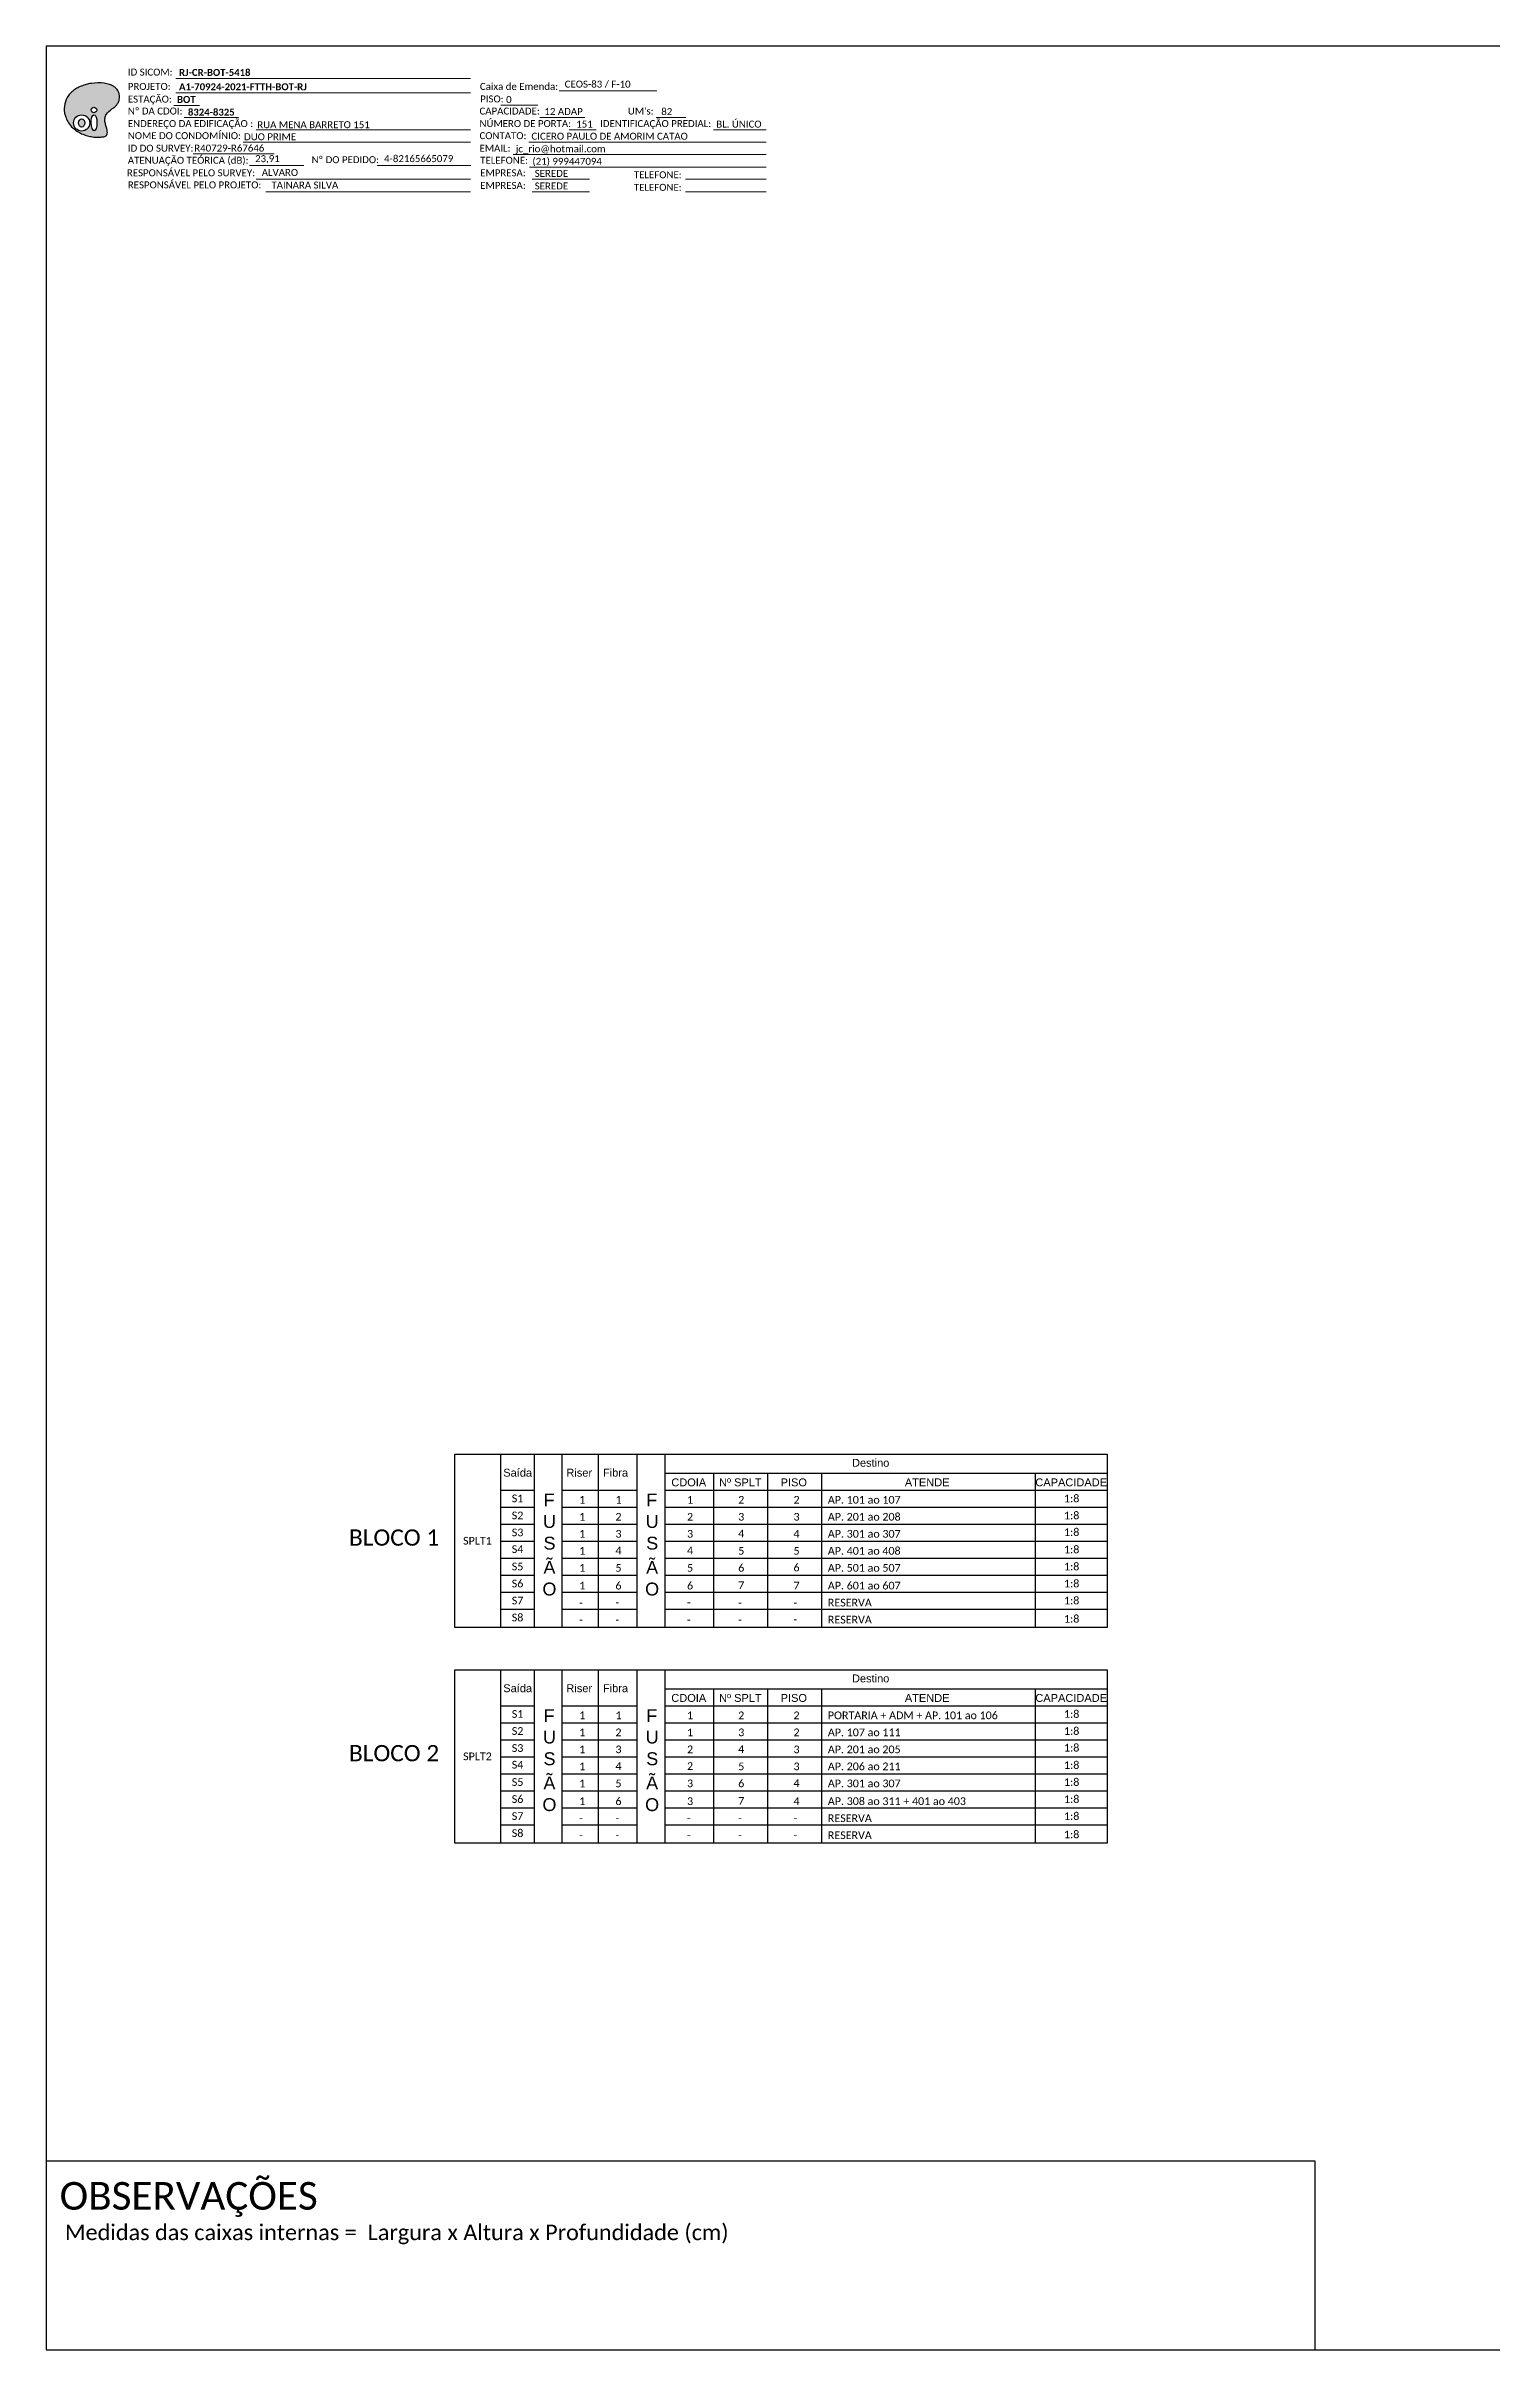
# Model space of a CAD drawing. Extents: x 1648 to 2487, y 114 to 1354.
# Drawn here: x 1648 to 2021, y 114 to 708 of the extents above; entities that cross this region are included whole.
import ezdxf
from ezdxf.enums import TextEntityAlignment as Align

# ---------------------------------------------------------------- set-up
doc = ezdxf.new("R2010")
doc.units = 0
doc.styles.add('ARIAL', font='arial.ttf')
doc.styles.add('WMF-Calibri0', font='calibri.ttf')
doc.styles.add('WMF-Calibri1', font='calibrib.ttf')

# ---------------------------------------------------------------- blocks, each defined once
blk = doc.blocks.new('OI')
h = blk.add_hatch(color=40)
edge = h.paths.add_edge_path()
edge.add_spline(control_points=[(4.35, -0.67), (3.92, -0.99), (3.26, -1.5), (2.81, -2.59), (2.9, -3.5), (3.06, -4.27), (3.31, -4.85), (3.37, -5.39), (3.4, -5.88), (3.2, -6.4), (2.54, -6.61), (1.65, -6.63), (0.55, -6.67), (-0.56, -6.42), (-1.61, -6.14), (-2.77, -5.61), (-3.92, -4.77), (-4.89, -3.7), (-5.34, -2.65), (-5.6, -1.94), (-5.85, -0.96), (-5.71, 0.47), (-5.1, 2.02), (-4.14, 3.02), (-3.3, 3.61), (-2.37, 4.16), (-1.36, 4.44), (-0.56, 4.7), (0.79, 4.85), (2.24, 4.97), (3.79, 4.57), (4.67, 4.21), (5.44, 3.65), (5.76, 2.99), (6.03, 2.21), (6.01, 1.46), (5.72, 0.64), (5.31, 0.08), (4.88, -0.38), (4.51, -0.55), (4.35, -0.67)], knot_values=[0, 0, 0, 0, 1.60434, 2.417191, 3.427595, 4.282808, 4.776746, 5.304182, 5.888771, 6.258406, 6.858137, 7.79129, 8.986195, 10.124242, 11.187857, 12.242908, 13.953784, 15.414161, 16.515391, 17.349188, 17.675853, 19.552021, 21.515531, 22.568638, 23.63245, 24.621084, 25.782718, 26.745347, 27.142653, 29.870543, 31.004649, 31.921532, 32.709589, 33.801391, 34.042471, 35.192333, 35.971461, 36.628871, 37.254359, 37.836911, 37.836911, 37.836911, 37.836911], degree=3, periodic=0)
h.paths.add_polyline_path([(1.13, -0.87, -1), (-0.04, -0.87, -1)], flags=16)
edge = h.paths.add_edge_path(flags=16)
edge.add_ellipse((0.56, -3.59), major_axis=(-0.02, 1.71), ratio=0.361305, start_angle=0, end_angle=360)
h.paths.add_polyline_path([(-0.36, -3.62, -1), (-3.8, -3.62, -1)], flags=16)
edge = h.paths.add_edge_path(flags=0)
edge.add_ellipse((-2.08, -3.62), major_axis=(0, 0.885), ratio=0.758294, start_angle=0, end_angle=360)
at = {"color": 40}
for centre, radius in [((-2.08, -3.62), 1.72), ((0.54, -0.87), 0.587)]:
    blk.add_circle(centre, radius, dxfattribs=at)
blk.add_ellipse((-2.08, -3.62), major_axis=(0, 0.885), ratio=0.758294, start_param=-3.141592653589792, end_param=3.141592653589792, dxfattribs=at)
blk.add_ellipse((0.56, -3.59), major_axis=(-0.02, 1.71), ratio=0.361305, dxfattribs=at)
at = {"color": 40, "start_tangent": (-0.800898, -0.598801), "end_tangent": (-0.800898, -0.598801)}
blk.add_spline([(4.35, -0.67), (3.2, -1.78), (2.9, -2.54), (2.92, -3.55), (3.12, -4.38), (3.28, -4.85), (3.37, -5.37), (3.35, -5.95), (3.2, -6.29), (2.66, -6.55), (1.73, -6.63), (0.54, -6.62), (-0.58, -6.41), (-1.6, -6.11), (-2.56, -5.67), (-3.95, -4.67), (-4.89, -3.56), (-5.37, -2.56), (-5.64, -1.78), (-5.72, -1.46), (-5.63, 0.42), (-4.84, 2.22), (-4.13, 2.99), (-3.27, 3.62), (-2.4, 4.09), (-1.3, 4.47), (-0.37, 4.72), (0.02, 4.77), (2.75, 4.8), (3.85, 4.53), (4.69, 4.16), (5.31, 3.68), (5.85, 2.73), (5.93, 2.5), (5.94, 1.35), (5.67, 0.62), (5.29, 0.08), (4.84, -0.36), (4.35, -0.67)], degree=3, dxfattribs=at)

msp = doc.modelspace()

# ---------------------------------------------------------------- linework, layer by layer
at = {"color": 7}
for p, q in [((1753.65, 344.68), (1921.83, 344.68)), ((1753.65, 300), (1753.65, 344.68)), ((1765.43, 344.68), (1765.43, 300)), ((1774.15, 344.68), (1774.15, 300)), ((1781.31, 300), (1781.31, 344.68)), ((1790.65, 344.68), (1790.65, 300)), ((1800.62, 344.68), (1800.62, 300)), ((1807.78, 344.68), (1807.78, 300)), ((1921.83, 344.68), (1921.83, 300)), ((1807.78, 339.8), (1921.83, 339.8)), ((1820.39, 339.8), (1820.39, 300)), ((1834.29, 339.8), (1834.29, 300)), ((1848.17, 339.8), (1848.17, 300)), ((1903.27, 339.8), (1903.27, 300)), ((1765.43, 335.42), (1774.15, 335.42)), ((1781.31, 335.42), (1800.62, 335.42)), ((1807.78, 335.42), (1921.83, 335.42)), ((1765.43, 331.03), (1774.15, 331.03)), ((1781.31, 331.03), (1800.62, 331.03)), ((1807.78, 331.03), (1921.83, 331.03)), ((1765.43, 326.64), (1774.15, 326.64)), ((1765.43, 322.25), (1774.15, 322.25)), ((1781.31, 326.64), (1800.62, 326.64)), ((1781.31, 322.25), (1800.62, 322.25)), ((1807.78, 326.64), (1921.83, 326.64)), ((1807.78, 322.25), (1921.83, 322.25)), ((1765.43, 317.86), (1774.15, 317.86)), ((1781.31, 317.86), (1800.62, 317.86)), ((1807.78, 317.86), (1921.83, 317.86)), ((1765.43, 313.48), (1774.15, 313.48)), ((1765.43, 309.09), (1774.15, 309.09)), ((1781.31, 313.48), (1800.62, 313.48)), ((1781.31, 309.09), (1800.62, 309.09)), ((1807.78, 313.48), (1921.83, 313.48)), ((1807.78, 309.09), (1921.83, 309.09)), ((1765.43, 304.7), (1774.15, 304.7)), ((1781.31, 304.7), (1800.62, 304.7)), ((1807.78, 304.7), (1921.83, 304.7)), ((1921.83, 300), (1753.65, 300)), ((1753.65, 289.1), (1921.83, 289.1)), ((1753.65, 244.41), (1753.65, 289.1)), ((1765.43, 289.1), (1765.43, 244.41)), ((1774.15, 289.1), (1774.15, 244.41)), ((1781.31, 244.41), (1781.31, 289.1)), ((1790.65, 289.1), (1790.65, 244.41)), ((1800.62, 289.1), (1800.62, 244.41)), ((1807.78, 289.1), (1807.78, 244.41)), ((1921.83, 289.1), (1921.83, 244.41)), ((1765.43, 279.83), (1774.15, 279.83)), ((1781.31, 279.83), (1800.62, 279.83)), ((1807.78, 284.22), (1921.83, 284.22)), ((1807.78, 279.83), (1921.83, 279.83)), ((1820.39, 284.22), (1820.39, 244.41)), ((1834.29, 284.22), (1834.29, 244.41)), ((1848.17, 284.22), (1848.17, 244.41)), ((1903.27, 284.22), (1903.27, 244.41)), ((1765.43, 275.44), (1774.15, 275.44)), ((1781.31, 275.44), (1800.62, 275.44)), ((1807.78, 275.44), (1921.83, 275.44)), ((1765.43, 271.06), (1774.15, 271.06)), ((1781.31, 271.06), (1800.62, 271.06)), ((1807.78, 271.06), (1921.83, 271.06)), ((1765.43, 266.67), (1774.15, 266.67)), ((1765.43, 262.28), (1774.15, 262.28)), ((1781.31, 266.67), (1800.62, 266.67)), ((1781.31, 262.28), (1800.62, 262.28)), ((1807.78, 266.67), (1921.83, 266.67)), ((1807.78, 262.28), (1921.83, 262.28)), ((1765.43, 257.89), (1774.15, 257.89)), ((1781.31, 257.89), (1800.62, 257.89)), ((1807.78, 257.89), (1921.83, 257.89)), ((1765.43, 253.5), (1774.15, 253.5)), ((1781.31, 253.5), (1800.62, 253.5)), ((1807.78, 253.5), (1921.83, 253.5)), ((1921.83, 244.41), (1753.65, 244.41)), ((1765.43, 249.12), (1774.15, 249.12)), ((1781.31, 249.12), (1800.62, 249.12)), ((1807.78, 249.12), (1921.83, 249.12))]:
    msp.add_line(p, q, dxfattribs=at)
msp.add_lwpolyline([(1648.32, 113.75), (2486.88, 113.75), (2486.88, 707.75), (1648.32, 707.75), (1648.32, 113.75)])
at = {"color": 7, "lineweight": 0}
for points in [[(1681.79, 699.4), (1757.76, 699.4)], [(1681.79, 695.71), (1757.76, 695.71)], [(1780.6, 696.2), (1805.74, 696.2)], [(1681.28, 692.43), (1687.83, 692.43)], [(1683.94, 689.36), (1697.88, 689.36)], [(1765.56, 692.47), (1775.04, 692.47)], [(1775.61, 689.36), (1787.23, 689.36)], [(1805.55, 689.36), (1813.22, 689.36)], [(1702.51, 686.12), (1757.76, 686.12)], [(1783.19, 686.12), (1790.14, 686.12)], [(1820.37, 686.12), (1833.92, 686.12)], [(1686.26, 679.94), (1707.08, 679.94)], [(1699.1, 683.01), (1757.76, 683.01)], [(1768.69, 679.77), (1833.95, 679.77)], [(1772.73, 683.01), (1833.95, 683.01)], [(1700.79, 676.98), (1714.74, 676.98)], [(1702.51, 673.42), (1757.76, 673.42)], [(1733.63, 676.99), (1757.78, 676.99)], [(1772.97, 676.53), (1833.95, 676.53)], [(1773.58, 673.42), (1788.38, 673.42)], [(1813.18, 673.42), (1833.95, 673.42)], [(1705, 670.18), (1757.76, 670.18)], [(1773.58, 670.18), (1788.38, 670.18)], [(1813.18, 670.18), (1833.95, 670.18)]]:
    msp.add_lwpolyline(points, dxfattribs=at)
at = {"color": 7}
for points in [[(1648.39, 162.51), (1975.35, 162.51)], [(1975.35, 162.51), (1975.35, 113.75)]]:
    msp.add_lwpolyline(points, dxfattribs=at)

# ---------------------------------------------------------------- block references
at = {"color": 7, "xscale": 1.213923925163967, "yscale": 1.213923925163967, "zscale": 1.213923925163967, "rotation": 0.1532896023949059}
msp.add_blockref('OI', (1659.99, 692.33), dxfattribs=at)

# ---------------------------------------------------------------- texts
at = {"color": 7, "lineweight": 0, "style": 'WMF-Calibri0'}
for s, height, p in [('ID SICOM:', 1.793, (1669.39, 700.14)), ('PROJETO:', 1.793, (1669.39, 696.45)), ('ESTAÇÃO:', 1.793, (1669.39, 693.17)), ('Caixa de Emenda:', 1.7927, (1760.15, 696.45)), ('PISO:', 1.793, (1760.22, 693.22)), ('Nº DA CDOI:', 1.7927, (1669.39, 690.1)), ('ENDEREÇO DA EDIFICAÇÃO :', 1.7927, (1669.39, 686.87)), ('CAPACIDADE:', 1.7927, (1760.04, 690.1)), ('NÚMERO DE PORTA:', 1.7927, (1760.04, 686.87)), ('IDENTIFICAÇÃO PREDIAL:', 1.7927, (1791.12, 686.87)), ("UM's:", 1.793, (1798.28, 690.1)), ('NOME DO CONDOMÍNIO:', 1.7927, (1669.39, 683.75)), ('CONTATO:', 1.793, (1760.04, 683.75)), ('ATENUAÇÃO TEÓRICA (dB):', 1.7927, (1669.39, 677.41)), ('ID DO SURVEY:', 1.7927, (1669.39, 680.52)), ('Nº DO PEDIDO:', 1.7927, (1716.76, 677.56)), ('EMAIL:', 1.793, (1760.04, 680.52)), ('TELEFONE:', 1.793, (1760.22, 677.41)), ('RESPONSÁVEL PELO SURVEY:', 1.7927, (1669.15, 674.17)), ('RESPONSÁVEL PELO PROJETO:', 1.7927, (1669.39, 671.06)), ('EMPRESA:', 1.793, (1760.22, 674.17)), ('EMPRESA:', 1.793, (1760.22, 670.93)), ('TELEFONE:', 1.793, (1799.82, 673.66)), ('TELEFONE:', 1.793, (1799.82, 670.43))]:
    msp.add_text(s, height=height, dxfattribs=at).set_placement(p)
at = {"color": 7}
for s, height, style, p in [('RJ-CR-BOT-5418', 1.7927, 'WMF-Calibri1', (1682.59, 700.05)), ('A1-70924-2021-FTTH-BOT-RJ', 1.7927, 'WMF-Calibri1', (1682.59, 696.36)), ('CEOS-83 / F-10', 1.7927, 'WMF-Calibri0', (1782, 697.04)), ('BOT', 1.793, 'WMF-Calibri1', (1682.07, 693.08)), ('0', 1.79, 'WMF-Calibri0', (1766.91, 693.07)), ('12 ADAP', 1.793, 'WMF-Calibri0', (1776.78, 689.98)), ('82', 1.793, 'WMF-Calibri0', (1806.9, 689.96)), ('BL. ÚNICO', 1.793, 'WMF-Calibri0', (1821.07, 686.72)), ('DUO PRIME', 1.793, 'WMF-Calibri0', (1699.36, 683.47)), ('RUA MENA BARRETO 151', 1.7927, 'WMF-Calibri0', (1702.77, 686.58)), ('CICERO PAULO DE AMORIM CATAO', 1.7927, 'WMF-Calibri0', (1773.43, 683.61)), ('151', 1.793, 'WMF-Calibri0', (1784.97, 686.72)), ('R40729-R67646 ', 1.7927, 'WMF-Calibri0', (1686.52, 680.55)), ('23,91', 1.793, 'WMF-Calibri0', (1702.19, 677.82)), ('4-82165665079', 1.7927, 'WMF-Calibri0', (1735.44, 677.83)), ('jc_rio@hotmail.com', 1.7927, 'WMF-Calibri0', (1769.39, 680.37)), ('(21) 999447094', 1.7927, 'WMF-Calibri0', (1773.68, 677.13)), ('ALVARO', 1.793, 'WMF-Calibri0', (1703.91, 674.26)), ('TAINARA SILVA', 1.7927, 'WMF-Calibri0', (1706.4, 671.02)), ('SEREDE', 1.793, 'WMF-Calibri0', (1774.28, 674.02)), ('SEREDE', 1.793, 'WMF-Calibri0', (1774.28, 670.78)), ('1', 1.98, 'WMF-Calibri0', (1785.73, 331.95)), ('1', 1.98, 'WMF-Calibri0', (1795.08, 331.95)), ('1', 1.98, 'WMF-Calibri0', (1813.54, 331.95)), ('2', 1.98, 'WMF-Calibri0', (1826.73, 331.95)), ('2', 1.98, 'WMF-Calibri0', (1840.98, 331.95)), ('AP. 101 ao 107', 1.9822, 'WMF-Calibri0', (1849.83, 331.95)), ('1', 1.98, 'WMF-Calibri0', (1785.73, 327.57)), ('2', 1.98, 'WMF-Calibri0', (1795.08, 327.57)), ('2', 1.98, 'WMF-Calibri0', (1813.54, 327.57)), ('3', 1.98, 'WMF-Calibri0', (1826.73, 327.57)), ('3', 1.98, 'WMF-Calibri0', (1840.98, 327.57)), ('AP. 201 ao 208', 1.9822, 'WMF-Calibri0', (1849.83, 327.57)), ('1', 1.98, 'WMF-Calibri0', (1785.73, 323.18)), ('1', 1.98, 'WMF-Calibri0', (1785.73, 318.79)), ('4', 1.98, 'WMF-Calibri0', (1795.08, 318.88)), ('3', 1.98, 'WMF-Calibri0', (1795.08, 323.18)), ('4', 1.98, 'WMF-Calibri0', (1813.54, 318.88)), ('3', 1.98, 'WMF-Calibri0', (1813.54, 323.18)), ('4', 1.98, 'WMF-Calibri0', (1826.73, 323.26)), ('5', 1.98, 'WMF-Calibri0', (1826.73, 318.79)), ('4', 1.98, 'WMF-Calibri0', (1840.98, 323.18)), ('5', 1.98, 'WMF-Calibri0', (1840.98, 318.79)), ('AP. 301 ao 307', 1.9822, 'WMF-Calibri0', (1849.83, 323.18)), ('AP. 401 ao 408', 1.9822, 'WMF-Calibri0', (1849.83, 318.79)), ('1', 1.98, 'WMF-Calibri0', (1785.73, 314.4)), ('5', 1.98, 'WMF-Calibri0', (1795.08, 314.4)), ('5', 1.98, 'WMF-Calibri0', (1813.54, 314.4)), ('6', 1.98, 'WMF-Calibri0', (1826.73, 314.4)), ('6', 1.98, 'WMF-Calibri0', (1840.98, 314.49)), ('AP. 501 ao 507', 1.9822, 'WMF-Calibri0', (1849.83, 314.4)), ('1', 1.98, 'WMF-Calibri0', (1785.73, 309.82)), ('6', 1.98, 'WMF-Calibri0', (1795.08, 309.82)), ('6', 1.98, 'WMF-Calibri0', (1813.54, 309.82)), ('7', 1.98, 'WMF-Calibri0', (1826.73, 309.91)), ('7', 1.98, 'WMF-Calibri0', (1840.98, 309.82)), ('AP. 601 ao 607', 1.9822, 'WMF-Calibri0', (1849.83, 309.82)), ('-', 1.98, 'WMF-Calibri0', (1785.73, 305.43)), ('-', 1.98, 'WMF-Calibri0', (1795.08, 305.52)), ('-', 1.98, 'WMF-Calibri0', (1813.54, 305.52)), ('-', 1.98, 'WMF-Calibri0', (1826.73, 305.43)), ('-', 1.98, 'WMF-Calibri0', (1840.98, 305.43)), ('RESERVA', 1.982, 'WMF-Calibri0', (1849.83, 305.43)), ('RESERVA', 1.982, 'WMF-Calibri0', (1849.83, 301.05)), ('-', 1.98, 'WMF-Calibri0', (1785.73, 301.05)), ('-', 1.98, 'WMF-Calibri0', (1795.08, 301.05)), ('-', 1.98, 'WMF-Calibri0', (1813.54, 301.05)), ('-', 1.98, 'WMF-Calibri0', (1826.73, 301.05)), ('-', 1.98, 'WMF-Calibri0', (1840.98, 301.13)), ('1', 1.98, 'WMF-Calibri0', (1785.73, 276.37)), ('1', 1.98, 'WMF-Calibri0', (1785.73, 271.98)), ('2', 1.98, 'WMF-Calibri0', (1795.08, 271.98)), ('1', 1.98, 'WMF-Calibri0', (1795.08, 276.37)), ('1', 1.98, 'WMF-Calibri0', (1813.54, 276.37)), ('1', 1.98, 'WMF-Calibri0', (1813.54, 271.98)), ('2', 1.98, 'WMF-Calibri0', (1826.73, 276.37)), ('3', 1.98, 'WMF-Calibri0', (1826.73, 271.98)), ('2', 1.98, 'WMF-Calibri0', (1840.98, 276.37)), ('2', 1.98, 'WMF-Calibri0', (1840.98, 271.98)), ('AP. 107 ao 111', 1.9822, 'WMF-Calibri0', (1849.83, 271.98)), ('PORTARIA + ADM + AP. 101 ao 106', 1.9822, 'WMF-Calibri0', (1849.83, 276.37)), ('1', 1.98, 'WMF-Calibri0', (1785.73, 267.59)), ('3', 1.98, 'WMF-Calibri0', (1795.08, 267.59)), ('2', 1.98, 'WMF-Calibri0', (1813.54, 267.59)), ('4', 1.98, 'WMF-Calibri0', (1826.73, 267.68)), ('3', 1.98, 'WMF-Calibri0', (1840.98, 267.59)), ('AP. 201 ao 205', 1.9822, 'WMF-Calibri0', (1849.83, 267.59)), ('1', 1.98, 'WMF-Calibri0', (1785.73, 263.21)), ('4', 1.98, 'WMF-Calibri0', (1795.08, 263.29)), ('2', 1.98, 'WMF-Calibri0', (1813.54, 263.29)), ('5', 1.98, 'WMF-Calibri0', (1826.73, 263.21)), ('3', 1.98, 'WMF-Calibri0', (1840.98, 263.21)), ('AP. 206 ao 211', 1.9822, 'WMF-Calibri0', (1849.83, 263.21)), ('1', 1.98, 'WMF-Calibri0', (1785.73, 258.82)), ('1', 1.98, 'WMF-Calibri0', (1785.73, 254.24)), ('6', 1.98, 'WMF-Calibri0', (1795.08, 254.24)), ('5', 1.98, 'WMF-Calibri0', (1795.08, 258.82)), ('3', 1.98, 'WMF-Calibri0', (1813.54, 258.82)), ('3', 1.98, 'WMF-Calibri0', (1813.54, 254.24)), ('6', 1.98, 'WMF-Calibri0', (1826.73, 258.82)), ('7', 1.98, 'WMF-Calibri0', (1826.73, 254.32)), ('4', 1.98, 'WMF-Calibri0', (1840.98, 258.9)), ('4', 1.98, 'WMF-Calibri0', (1840.98, 254.24)), ('AP. 301 ao 307', 1.9822, 'WMF-Calibri0', (1849.83, 258.82)), ('AP. 308 ao 311 + 401 ao 403 ', 1.9822, 'WMF-Calibri0', (1849.83, 254.24)), ('-', 1.98, 'WMF-Calibri0', (1785.73, 249.85)), ('-', 1.98, 'WMF-Calibri0', (1795.08, 249.94)), ('-', 1.98, 'WMF-Calibri0', (1813.54, 249.94)), ('-', 1.98, 'WMF-Calibri0', (1826.73, 249.85)), ('-', 1.98, 'WMF-Calibri0', (1840.98, 249.85)), ('RESERVA', 1.982, 'WMF-Calibri0', (1849.83, 249.85)), ('-', 1.98, 'WMF-Calibri0', (1785.73, 245.46)), ('-', 1.98, 'WMF-Calibri0', (1795.08, 245.46)), ('-', 1.98, 'WMF-Calibri0', (1813.54, 245.46)), ('-', 1.98, 'WMF-Calibri0', (1826.73, 245.46)), ('-', 1.98, 'WMF-Calibri0', (1840.98, 245.55)), ('RESERVA', 1.982, 'WMF-Calibri0', (1849.83, 245.46)), ('OBSERVAÇÕES', 7.1308, 'WMF-Calibri0', (1651.81, 149.9))]:
    msp.add_text(s, height=height, dxfattribs=dict(at, style=style)).set_placement(p)
at = {"color": 7, "style": 'WMF-Calibri1'}
msp.add_text('8324-8325', height=1.793, dxfattribs=at).set_placement((1690.91, 689.82), align=Align.CENTER)
at = {"color": 7, "style": 'ARIAL'}
for s, p in [('Saída', (1769.88, 339.93)), ('Riser', (1785.75, 339.93)), ('Fibra', (1795.1, 339.93)), ('Destino', (1860.87, 342.47)), ('CDOIA', (1813.98, 337.43)), ('Nº SPLT', (1827.28, 337.43)), ('PISO', (1841.06, 337.43)), ('ATENDE', (1875.44, 337.43)), ('CAPACIDADE', (1912.56, 337.43)), ('Saída', (1769.88, 284.35)), ('Riser', (1785.75, 284.35)), ('Fibra', (1795.1, 284.35)), ('Destino', (1860.87, 286.88)), ('CDOIA', (1813.98, 281.85)), ('Nº SPLT', (1827.28, 281.85)), ('PISO', (1841.06, 281.85)), ('ATENDE', (1875.44, 281.85)), ('CAPACIDADE', (1912.56, 281.85))]:
    msp.add_text(s, height=2.034, dxfattribs=at).set_placement(p, align=Align.MIDDLE_CENTER)
at = {"color": 7, "linetype": 'Continuous', "style": 'ARIAL'}
for s, p in [('F', (1776.57, 331.21)), ('F', (1803.04, 331.21)), ('U', (1776.4, 325.68)), ('U', (1802.87, 325.68)), ('S', (1776.54, 320.1)), ('S', (1803.01, 320.1)), ('Ã', (1776.52, 313.85)), ('Ã', (1802.99, 313.85)), ('O', (1776.26, 308.27)), ('O', (1802.73, 308.27)), ('U', (1776.4, 270.1)), ('F', (1776.57, 275.63)), ('U', (1802.87, 270.1)), ('F', (1803.04, 275.63)), ('S', (1776.54, 264.51)), ('S', (1803.01, 264.51)), ('Ã', (1776.52, 258.27)), ('Ã', (1802.99, 258.27)), ('O', (1776.26, 252.68)), ('O', (1802.73, 252.68))]:
    msp.add_text(s, height=3.32, dxfattribs=at).set_placement(p)
at = {"color": 2, "style": 'WMF-Calibri0'}
for s, p in [('BLOCO 1', (1726.39, 321.1)), ('BLOCO 2', (1726.39, 265.51))]:
    msp.add_text(s, height=4.2, dxfattribs=at).set_placement(p)
at = {"color": 7, "insert": (1653.16, 146.05), "char_height": 4, "width": 658.8434, "attachment_point": 1, "style": 'WMF-Calibri0'}
msp.add_mtext('Medidas das caixas internas =  Largura x Altura x Profundidade (cm)', dxfattribs=at)
at = {"color": 7, "lineweight": 0, "style": 'WMF-Calibri0', "flags": 8}
for tag, p, s in [('S1', (1768.36, 332.3), 'S1'), ('1:8', (1910.7, 332.3), '1:8'), ('S2', (1768.36, 327.91), 'S2'), ('1:8', (1910.7, 327.91), '1:8'), ('SPLT1', (1755.81, 321.39), 'XX'), ('S3', (1768.36, 323.53), 'S3'), ('S4', (1768.36, 319.22), 'S4'), ('1:8', (1910.7, 323.61), '1:8'), ('1:8', (1910.7, 319.14), '1:8'), ('S5', (1768.36, 314.75), 'S5'), ('1:8', (1910.7, 314.75), '1:8'), ('S6', (1768.36, 310.36), 'S6'), ('1:8', (1910.7, 310.36), '1:8'), ('S7', (1768.36, 305.97), 'S7'), ('S8', (1768.36, 301.59), 'S8'), ('1:8', (1910.7, 305.97), '1:8'), ('1:8', (1910.7, 301.27), '1:8'), ('S1', (1768.36, 276.72), 'S1'), ('S2', (1768.36, 272.33), 'S2'), ('1:8', (1910.7, 276.72), '1:8'), ('1:8', (1910.7, 272.33), '1:8'), ('SPLT2', (1755.81, 265.8), 'XX'), ('S3', (1768.36, 267.94), 'S3'), ('1:8', (1910.7, 268.03), '1:8'), ('S4', (1768.36, 263.64), 'S4'), ('1:8', (1910.7, 263.55), '1:8'), ('S5', (1768.36, 259.17), 'S5'), ('S6', (1768.36, 254.78), 'S6'), ('1:8', (1910.7, 259.17), '1:8'), ('1:8', (1910.7, 254.78), '1:8'), ('S7', (1768.36, 250.39), 'S7'), ('1:8', (1910.7, 250.39), '1:8'), ('S8', (1768.36, 246), 'S8'), ('1:8', (1910.7, 245.68), '1:8')]:
    msp.add_attdef(tag, p, s, height=1.982, dxfattribs=at)

doc.saveas('drawing.dxf')
